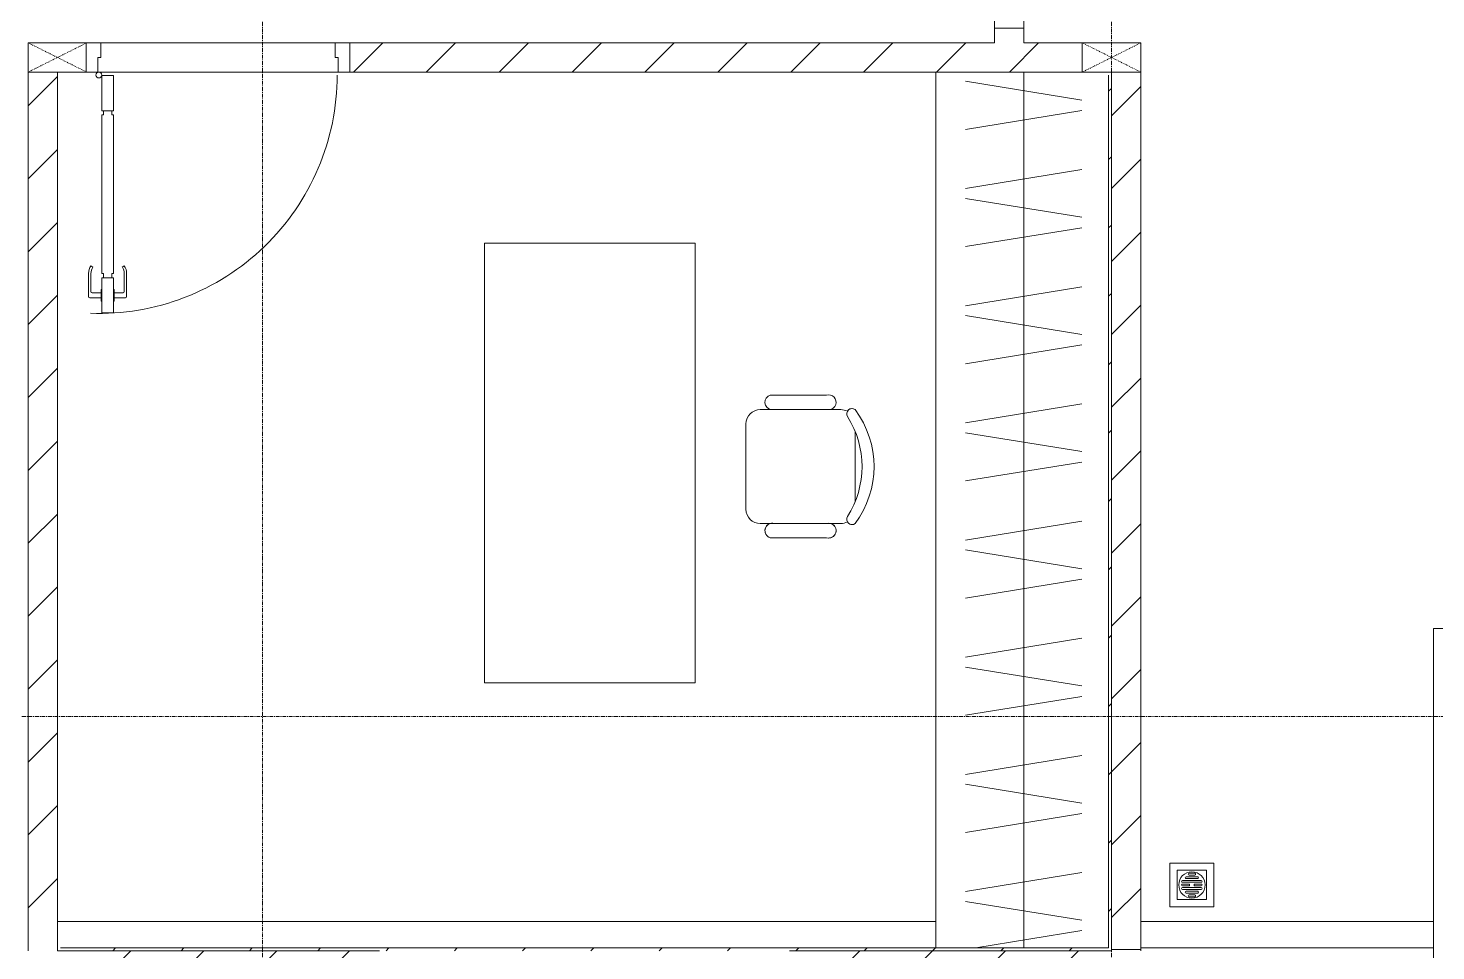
# Model space of a CAD drawing. Header units: millimetres. Extents: x 5357 to 201988, y -16345 to 109895.
# Drawn here: x 111253 to 116060, y 24737 to 27887 of the extents above; entities that cross this region are included whole.
import ezdxf

# ---------------------------------------------------------------- set-up
doc = ezdxf.new("R2010")
doc.units = ezdxf.units.MM
doc.linetypes.add('Dash', pattern=[6, 3, -3])
doc.linetypes.add('Grid Line', pattern=[22.225, 12.7, -3.175, 3.175, -3.175])
for name, color, linetype, lineweight in [('0-1', 7, 'Continuous', 5), ('A-CLNG', 13, 'Continuous', 9), ('A-DETL-GENF-1', 53, 'Continuous', 9), ('A-DOOR-1', 53, 'Continuous', 9), ('A-FLOR-1', 10, 'Continuous', 9), ('A-FLOR-2', 53, 'Continuous', 9), ('A-WALL-1', 9, 'Continuous', 18), ('A-WALL-2', 53, 'Continuous', 9), ('A-WALL-PATT-1', 10, 'Continuous', 9), ('A-WALL-PATT-2', 53, 'Continuous', 9), ('A-WALL-PATT-3', 111, 'Continuous', 9), ('I-FURN', 30, 'Continuous', 9), ('I-FURN-1', 53, 'Continuous', 9), ('I-WALL-1', 9, 'Continuous', 18), ('I-WALL-2', 53, 'Continuous', 9), ('M-EQPM', 50, 'Continuous', 9), ('S-COLS-2', 9, 'Continuous', 18), ('S-COLS-4', 53, 'Continuous', 9), ('S-COLS-HDLN-1', 53, 'Dash', 9), ('S-GRID-1', 1, 'Grid Line', 9)]:
    doc.layers.add(name, color=color, linetype=linetype, lineweight=lineweight)
pattern_1 = [(45, (0, 0), (-124.4508, 124.4508), [])]
pattern_2 = [(45, (0, 0), (-116.67262, 116.67262), [])]

# ---------------------------------------------------------------- blocks, each defined once
blk = doc.blocks.new('NCV_TKTC_KET CAU_rvt-1-TKCS_MB SÂN ĐƯỜNG NỘI BỘ')
at = {"layer": 'A-FLOR-1'}
for p, q in [((114652.6, 27886.9), (114652.6, 27836.9)), ((114652.6, 27836.9), (114652.6, 27886.9)), ((114652.6, 27886.9), (114652.6, 27836.9)), ((114652.6, 27836.9), (114852.6, 27836.9)), ((114852.6, 27836.9), (114652.6, 27836.9)), ((114652.6, 27836.9), (114852.6, 27836.9)), ((114853.5, 27836.9), (115052.6, 27836.9)), ((115052.6, 27836.9), (114853.5, 27836.9)), ((114853.5, 27836.9), (115052.6, 27836.9)), ((115052.6, 27836.9), (115052.6, 27736.9)), ((115052.6, 27736.9), (115052.6, 27836.9)), ((115052.6, 27836.9), (115052.6, 27736.9)), ((115052.6, 27736.9), (115052.6, 24746.9)), ((115052.6, 24746.9), (115052.6, 27736.9)), ((115052.6, 27736.9), (115052.6, 24746.9))]:
    blk.add_line(p, q, dxfattribs=at)
at = {"layer": 'S-COLS-2'}
for p, q in [((116502.6, 25836.9), (116052.6, 25836.9)), ((116052.6, 25836.9), (116052.6, 24537.4))]:
    blk.add_line(p, q, dxfattribs=at)
blk = doc.blocks.new('DOOR_CW_01 CANH MO-PANEL KINH - DIW_01-900x2200-CỬA GỖ VÂN LAMINATE-553375-TKCS_MB SÂN ĐƯỜNG NỘI BỘ')
at = {"layer": 'A-DETL-GENF-1'}
for p, q in [((-397, -182), (-397, -62)), ((-397, -62), (-357, -62)), ((-357, -62), (-357, -182)), ((-357, -182), (-397, -182)), ((-391, -196), (-391, -182)), ((-391, -182), (-363, -182)), ((-363, -182), (-363, -196)), ((-397, -196), (-391, -196)), ((-397, -738), (-397, -196)), ((-357, -196), (-363, -196)), ((-357, -196), (-357, -738)), ((-433.9, -711.2), (-427.3, -715.8)), ((-320.1, -711.2), (-326.7, -715.8)), ((-442, -737), (-442, -816.5)), ((-434, -799.5), (-434, -737)), ((-397, -738), (-391, -738)), ((-357, -752), (-397, -752)), ((-397, -752), (-397, -872)), ((-391, -752), (-391, -738)), ((-363, -752), (-391, -752)), ((-357, -738), (-363, -738)), ((-363, -738), (-363, -752)), ((-357, -872), (-357, -752)), ((-320, -799.5), (-320, -737)), ((-312, -737), (-312, -816.5)), ((-399, -803.5), (-430, -803.5)), ((-399, -792.2), (-399, -831.8)), ((-397, -792.2), (-399, -792.2)), ((-397, -792.2), (-397, -831.8)), ((-357, -792.2), (-357, -831.8)), ((-357, -792.2), (-355, -792.2)), ((-355, -792.2), (-355, -831.8)), ((-355, -803.5), (-324, -803.5)), ((-399, -820.5), (-438, -820.5)), ((-399, -831.8), (-397, -831.8)), ((-355, -831.8), (-357, -831.8)), ((-355, -820.5), (-316, -820.5)), ((-397, -872), (-357, -872))]:
    blk.add_line(p, q, dxfattribs=at)
blk.add_circle((-407, -60), 10, dxfattribs=at)
for centre, radius, start, end in [((-407, -60), 814, 268, 0), ((-397, -737), 45, 145, 180), ((-397, -737), 37, 145, 180), ((-357, -737), 37, 0, 35), ((-357, -737), 45, 360, 35), ((-438, -816.5), 4, 180, 270), ((-430, -799.5), 4, 180, 270), ((-324, -799.5), 4, 270, 0), ((-316, -816.5), 4, 270, 0)]:
    blk.add_arc(centre, radius, start, end, dxfattribs=at)
at = {"layer": 'A-DOOR-1'}
for p, q in [((-450, -50), (-450, 50)), ((-450, 50), (-400, 50)), ((-400, 50), (-400, 0)), ((400, 0), (400, 50)), ((400, 50), (450, 50)), ((450, 50), (450, -50)), ((-410, 0), (-410, -50)), ((-400, 0), (-410, 0)), ((410, 0), (400, 0)), ((410, -50), (410, 0)), ((-410, -50), (-450, -50)), ((-407, -50), (-382, -50)), ((450, -50), (410, -50))]:
    blk.add_line(p, q, dxfattribs=at)
blk = doc.blocks.new('TU DO LV A - TU DO LV A-451134-TKCS_MB SÂN ĐƯỜNG NỘI BỘ')
at = {"layer": 'I-FURN'}
for p, q in [((10, 0), (3000, 0)), ((10, -136.3), (68.9, -499)), ((169, -101), (104.4, -499)), ((202.5, -101), (267.1, -499)), ((404.3, -101), (468.9, -499)), ((569, -101), (504.4, -499)), ((602.5, -101), (667.1, -499)), ((804.3, -101), (868.9, -499)), ((969, -101), (904.4, -499)), ((1002.5, -101), (1067.1, -499)), ((1204.3, -101), (1268.9, -499)), ((1369, -101), (1304.4, -499)), ((1402.5, -101), (1467.1, -499)), ((1604.3, -101), (1668.9, -499)), ((1769, -101), (1704.4, -499)), ((1802.5, -101), (1867.1, -499)), ((2004.3, -101), (2068.9, -499)), ((2169, -101), (2104.4, -499)), ((2202.5, -101), (2267.1, -499)), ((2404.3, -101), (2468.9, -499)), ((2569, -101), (2504.4, -499)), ((2602.5, -101), (2667.1, -499)), ((2804.3, -101), (2868.9, -499)), ((2969, -101), (2904.4, -499)), ((10, -300), (3000, -300))]:
    blk.add_line(p, q, dxfattribs=at)
at = {"layer": 'I-FURN-1'}
blk.add_line((10, 0), (3000, 0), dxfattribs=at)
blk = doc.blocks.new('BAN LV A - BAN LV A_dwg_ban hoc2-348006-TKCS_MB SÂN ĐƯỜNG NỘI BỘ')
at = {"layer": 'I-FURN'}
for p, q in [((145.8, 437.4), (-145.8, 437.4)), ((-194.4, 388.8), (-194.4, 113.4)), ((194.4, 113.4), (194.4, 388.8)), ((-243, 354.4), (-243, 162)), ((194.4, 351.4), (194.4, 150.8)), ((243.7, 162), (243.7, 354.4)), ((-120.5, 64.8), (120.5, 64.8))]:
    blk.add_line(p, q, dxfattribs=at)
at = {"layer": 'I-FURN', "flags": 128}
blk.add_lwpolyline([(-737.8, 610.5), (-737.8, 1330.5), (-154.9, 1330.5), (762.2, 1330.5), (762.2, 610.5)], close=True, dxfattribs=at)
at = {"layer": 'I-FURN'}
for centre, radius, start, end in [((-145.8, 388.8), 48.6, 90, 180), ((145.8, 388.8), 48.6, 360, 90), ((-218.7, 347.3), 25.3, 343.7398, 163.7398), ((219.4, 347.3), 25.3, 16.2602, 170.7054), ((-218.7, 154.9), 25.3, 163.7398, 16.2602), ((219.4, 154.9), 25.3, 189.2946, 16.2602), ((-145.8, 113.4), 48.6, 180, 207.5844), ((145.8, 113.4), 48.6, 332.4156, 0), ((-180.2, 75.4), 17.8, 57.9726, 216.6901), ((0, 324), 324, 233.1301, 306.8699), ((0, 359.3), 318.2, 237.5758, 302.4242), ((180.2, 75.4), 17.8, 323.3099, 122.0274)]:
    blk.add_arc(centre, radius, start, end, dxfattribs=at)
blk = doc.blocks.new('BAN LV A - BAN LV A_dwg-348005-TKCS_MB SÂN ĐƯỜNG NỘI BỘ')
at = {"extrusion": (0, 0, -1), "zscale": -1, "rotation": 180}
blk.add_blockref('BAN LV A - BAN LV A_dwg_ban hoc2-348006-TKCS_MB SÂN ĐƯỜNG NỘI BỘ', (-729, 1383.7), dxfattribs=at)
blk = doc.blocks.new('BAN LV A - BAN LV A-401069-TKCS_MB SÂN ĐƯỜNG NỘI BỘ')
at = {"layer": 'I-FURN-1'}
for p, q in [((-8.8, -53.2), (1491.2, -53.2)), ((-8.8, -773.2), (-8.8, -53.2)), ((1491.2, -53.2), (1491.2, -773.2)), ((1491.2, -773.2), (-8.8, -773.2)), ((583.2, -946.3), (874.8, -946.3)), ((534.6, -1029.3), (534.6, -994.9)), ((923.4, -994.9), (923.4, -1032.3)), ((486, -1221.7), (486, -1029.3)), ((972.7, -1029.3), (972.7, -1221.7)), ((534.6, -1270.3), (534.6, -1235.9)), ((923.4, -1232.9), (923.4, -1270.3))]:
    blk.add_line(p, q, dxfattribs=at)
for centre, radius, start, end in [((583.2, -994.9), 48.6, 90, 180), ((874.8, -994.9), 48.6, 0, 90), ((510.3, -1036.4), 25.3, 16.2602, 163.7398), ((948.4, -1036.4), 25.3, 16.2602, 170.7054), ((510.3, -1228.8), 25.3, 163.7398, 343.7398), ((948.4, -1228.8), 25.3, 189.2946, 16.2602), ((548.9, -1308.3), 17.8, 119.404, 216.6901), ((583.2, -1270.3), 48.6, 180, 207.5844), ((874.8, -1270.3), 48.6, 332.4156, 0), ((909.2, -1308.3), 17.8, 323.3099, 60.596), ((729, -1059.7), 324, 233.1301, 306.8699)]:
    blk.add_arc(centre, radius, start, end, dxfattribs=at)
at = {"extrusion": (0, 0, -1), "zscale": -1, "rotation": 180}
blk.add_blockref('BAN LV A - BAN LV A_dwg-348005-TKCS_MB SÂN ĐƯỜNG NỘI BỘ', (0, 0), dxfattribs=at)
blk = doc.blocks.new('G1_SOF - BO TRU - 100x200-746114-TKCS_MB SÂN ĐƯỜNG NỘI BỘ')
at = {"layer": 'S-COLS-2'}
for p, q in [((-50, 100), (50, 100)), ((-50, -98.4), (-50, 100)), ((50, 100), (50, -98.4))]:
    blk.add_line(p, q, dxfattribs=at)
at = {"layer": 'S-COLS-HDLN-1'}
for p, q in [((50, -100), (-50, 100)), ((-50, -100), (50, 100))]:
    blk.add_line(p, q, dxfattribs=at)
blk = doc.blocks.new('G1_SOF - BO TRU - 100x200-V108-TKCS_MB SÂN ĐƯỜNG NỘI BỘ')
at = {"layer": 'S-COLS-2'}
for p, q in [((-50, 100), (50, 100)), ((-50, -100), (-50, 100)), ((50, 99.1), (50, -100)), ((50, -100), (-50, -100))]:
    blk.add_line(p, q, dxfattribs=at)
at = {"layer": 'S-COLS-HDLN-1'}
for p, q in [((50, -100), (-50, 100)), ((-50, -100), (49.4, 98.9))]:
    blk.add_line(p, q, dxfattribs=at)
blk = doc.blocks.new('DOOR_CW_01 CANH MO-PANEL KINH - DIG_01-900x2200-CỬA NHÔM KÍNH-400868-TKCS_MB SÂN ĐƯỜNG NỘI BỘ')
at = {"layer": 'A-DETL-GENF-1'}
for p, q in [((-397, 872), (-357, 872)), ((-397, 752), (-397, 872)), ((-357, 872), (-357, 752)), ((-399, 820.5), (-438, 820.5)), ((-399, 831.8), (-397, 831.8)), ((-399, 792.2), (-399, 831.8)), ((-397, 792.2), (-397, 831.8)), ((-357, 792.2), (-357, 831.8)), ((-355, 831.8), (-357, 831.8)), ((-355, 792.2), (-355, 831.8)), ((-355, 820.5), (-316, 820.5)), ((-442, 737), (-442, 816.5)), ((-434, 799.5), (-434, 737)), ((-399, 803.5), (-430, 803.5)), ((-397, 792.2), (-399, 792.2)), ((-357, 792.2), (-355, 792.2)), ((-355, 803.5), (-324, 803.5)), ((-320, 799.5), (-320, 737)), ((-312, 737), (-312, 816.5)), ((-357, 752), (-397, 752)), ((-397, 738), (-391, 738)), ((-397, 738), (-397, 196)), ((-363, 752), (-391, 752)), ((-391, 752), (-391, 738)), ((-363, 738), (-363, 752)), ((-357, 738), (-363, 738)), ((-357, 196), (-357, 738)), ((-433.9, 711.2), (-427.3, 715.8)), ((-320.1, 711.2), (-326.7, 715.8)), ((-397, 196), (-391, 196)), ((-391, 196), (-391, 182)), ((-357, 196), (-363, 196)), ((-363, 182), (-363, 196)), ((-357, 182), (-397, 182)), ((-397, 182), (-397, 62)), ((-391, 182), (-363, 182)), ((-357, 62), (-357, 182)), ((-397, 62), (-357, 62))]:
    blk.add_line(p, q, dxfattribs=at)
blk.add_circle((-407, 60), 10, dxfattribs=at)
for centre, radius, start, end in [((-407, 60), 814, 360, 92), ((-438, 816.5), 4, 90, 180), ((-316, 816.5), 4, 0, 90), ((-430, 799.5), 4, 90, 180), ((-324, 799.5), 4, 360, 90), ((-397, 737), 45, 180, 215), ((-397, 737), 37, 180, 215), ((-357, 737), 37, 325, 0), ((-357, 737), 45, 325, 0)]:
    blk.add_arc(centre, radius, start, end, dxfattribs=at)
at = {"layer": 'A-DOOR-1'}
for p, q in [((-410, 50), (-450, 50)), ((-450, 50), (-450, -50)), ((-410, 0), (-410, 50)), ((-407, 50), (-382, 50)), ((450, 50), (410, 50)), ((410, 50), (410, 0)), ((450, -50), (450, 50)), ((-400, 0), (-410, 0)), ((-400, -50), (-400, 0)), ((410, 0), (400, 0)), ((400, 0), (400, -50)), ((-450, -50), (-400, -50)), ((400, -50), (450, -50))]:
    blk.add_line(p, q, dxfattribs=at)
blk = doc.blocks.new('NCV_TKTC_TANG 1_rvt-1-TKCS_MB SÂN ĐƯỜNG NỘI BỘ')
at = {"layer": 'A-WALL-PATT-1'}
h = blk.add_hatch(dxfattribs=at)
h.set_pattern_fill('FP_1', color=256, style=0, pattern_type=2)
h.set_pattern_definition(pattern_1)
h.paths.add_polyline_path([(114516.3, 27736.9), (114852.6, 27736.9), (114852.6, 27836.9), (112350.9, 27836.9), (112350.9, 27736.9), (114352.6, 27736.9)])
h = blk.add_hatch(dxfattribs=at)
h.set_pattern_fill('FP_1', color=256, style=0, pattern_type=2)
h.set_pattern_definition(pattern_1)
h.paths.add_polyline_path([(111270.2, 24736.9), (111352.6, 24736.9), (111352.6, 27736.9), (111252.6, 27736.9), (111252.6, 24736.9)])
h = blk.add_hatch(dxfattribs=at)
h.set_pattern_fill('FP_1', color=256, style=0, pattern_type=2)
h.set_pattern_definition(pattern_1)
h.paths.add_polyline_path([(114952.6, 24741.9), (115052.6, 24741.9), (115052.6, 27736.9), (114952.6, 27736.9), (114952.6, 24746.9)])
at = {"layer": 'A-WALL-PATT-2'}
h = blk.add_hatch(dxfattribs=at)
h.set_pattern_fill('FP_2', color=256, style=0, pattern_type=2)
h.set_pattern_definition(pattern_2)
h.paths.add_polyline_path([(114942.6, 24736.9), (114952.6, 24736.9), (114952.6, 27736.9), (114942.6, 27736.9), (114942.6, 24741.4)])
h = blk.add_hatch(dxfattribs=at)
h.set_pattern_fill('FP_2', color=256, style=0, pattern_type=2)
h.set_pattern_definition(pattern_2)
h.paths.add_polyline_path([(114352.6, 24736.9), (114942.6, 24736.9), (114942.6, 24746.9), (111352.6, 24746.9), (111352.6, 24736.9), (114296.2, 24736.9)])
at = {"layer": 'A-FLOR-1'}
for p, q in [((114552.6, 27886.9), (114552.6, 27836.9)), ((111450.9, 27836.9), (111252.6, 27836.9)), ((111500.9, 27836.9), (111452.6, 27836.9)), ((112300.9, 27836.9), (111500.9, 27836.9)), ((112350.9, 27836.9), (112300.9, 27836.9)), ((114552.6, 27836.9), (112350.9, 27836.9))]:
    blk.add_line(p, q, dxfattribs=at)
at = {"layer": 'A-FLOR-2'}
blk.add_line((111500.9, 27836.9), (112300.9, 27836.9), dxfattribs=at)
at = {"layer": 'A-WALL-1'}
for p, q in [((114552.6, 27846.9), (114552.6, 27836.9)), ((114852.6, 27836.9), (114652.6, 27836.9)), ((111252.6, 27736.9), (111252.6, 24736.9)), ((111352.6, 24736.9), (111352.6, 27736.9)), ((114952.6, 27736.9), (114952.6, 24741.9)), ((114952.6, 24741.9), (115052.6, 24741.9)), ((115052.6, 24741.9), (115052.6, 24746.9))]:
    blk.add_line(p, q, dxfattribs=at)
at = {"layer": 'A-WALL-2'}
for p, q in [((114552.6, 27886.9), (114552.6, 27846.9)), ((114652.6, 27836.9), (114652.6, 27886.9)), ((111500.9, 27836.9), (112300.9, 27836.9)), ((114552.6, 27836.9), (112350.9, 27836.9)), ((112310.9, 27736.9), (111490.9, 27736.9)), ((112350.9, 27736.9), (114852.6, 27736.9)), ((115052.6, 24746.9), (115052.6, 27736.9))]:
    blk.add_line(p, q, dxfattribs=at)
at = {"layer": 'I-WALL-1'}
for p, q in [((114942.6, 27726.9), (114942.6, 24746.9)), ((114952.6, 24736.9), (114952.6, 27736.9)), ((111352.6, 24746.9), (111352.6, 24736.9)), ((111352.6, 24736.9), (112452.6, 24736.9)), ((114942.6, 24746.9), (111362.6, 24746.9)), ((113852.6, 24736.9), (114942.6, 24736.9)), ((114942.6, 24736.9), (114952.6, 24736.9))]:
    blk.add_line(p, q, dxfattribs=at)
at = {"layer": 'I-WALL-2'}
for p, q in [((115052.6, 24746.9), (116052.6, 24746.9)), ((115052.6, 24741.9), (115052.6, 24736.9))]:
    blk.add_line(p, q, dxfattribs=at)
at = {"layer": 'A-DOOR-1', "rotation": 270.0000000000003}
blk.add_blockref('DOOR_CW_01 CANH MO-PANEL KINH - DIG_01-900x2200-CỬA NHÔM KÍNH-400868-TKCS_MB SÂN ĐƯỜNG NỘI BỘ', (114602.6, 28336.9), dxfattribs=at)
at = {"layer": 'A-DOOR-1'}
blk.add_blockref('DOOR_CW_01 CANH MO-PANEL KINH - DIW_01-900x2200-CỬA GỖ VÂN LAMINATE-553375-TKCS_MB SÂN ĐƯỜNG NỘI BỘ', (111900.9, 27786.9), dxfattribs=at)
at = {"layer": 'I-FURN-1'}
for name, p, rotation in [('TU DO LV A - TU DO LV A-451134-TKCS_MB SÂN ĐƯỜNG NỘI BỘ', (114352.6, 24736.9), 89.9999999999999), ('BAN LV A - BAN LV A-401069-TKCS_MB SÂN ĐƯỜNG NỘI BỘ', (112757.8, 25661.2), 90.0000000000001)]:
    blk.add_blockref(name, p, dxfattribs=dict(at, rotation=rotation))
at = {"layer": 'S-COLS-4', "rotation": 90.00000000000037}
for name, p in [('G1_SOF - BO TRU - 100x200-746114-TKCS_MB SÂN ĐƯỜNG NỘI BỘ', (111352.6, 27786.9)), ('G1_SOF - BO TRU - 100x200-V108-TKCS_MB SÂN ĐƯỜNG NỘI BỘ', (114952.6, 27786.9))]:
    blk.add_blockref(name, p, dxfattribs=at)
blk = doc.blocks.new('TKTC_XREF_251221_MB TANG 1 - TKTC_XREF_260130_MB TANG 1_dwg_THU NUOC - THU NUOC-444531-TKCS_MB TẦNG 1-4202124-TKCS_MB SÂN ĐƯỜNG NỘI BỘ')
at = {"layer": 'M-EQPM'}
for p, q in [((-23.3, 10.8), (40.9, 10.8)), ((40.9, 4.8), (-23.3, 4.8)), ((-11, 23.3), (28.5, 23.3)), ((28.5, 17.3), (-11, 17.3)), ((-1.1, 35.6), (18.5, 35.6)), ((18.5, 29.6), (-1.1, 29.6)), ((-23.3, -13.6), (40.9, -13.6)), ((40.9, -19.6), (-23.3, -19.6)), ((-11, -26.1), (28.5, -26.1)), ((28.5, -32.1), (-11, -32.1)), ((-1.1, -38.5), (18.5, -38.5)), ((18.5, -44.5), (-1.1, -44.5))]:
    blk.add_line(p, q, dxfattribs=at)
at = {"layer": 'M-EQPM', "flags": 128}
for points in [[(83.7, -79.4), (83.7, 70.6), (-66.3, 70.6), (-66.3, -79.4)], [(58.7, -54.4), (58.7, 45.6), (-41.3, 45.6), (-41.3, -54.4)]]:
    blk.add_lwpolyline(points, close=True, dxfattribs=at)
for points in [[(-23.3, -1.2), (0.7, -1.2), (0.7, -7.2), (-23.3, -7.2)], [(40.9, -7.2), (16.7, -7.2), (16.7, -1.2), (40.9, -1.2)]]:
    blk.add_lwpolyline(points, dxfattribs=at)
at = {"layer": 'M-EQPM'}
for centre, radius, start, end in [((8.7, -4.4), 45, 360, 180), ((8.7, -4.4), 45, 360, 180), ((-23.3, 7.8), 3, 90, 270), ((-11, 20.3), 3, 90, 270), ((-1.1, 32.6), 3, 90, 270), ((18.5, 32.6), 3, 270, 90), ((28.5, 20.3), 3, 270, 90), ((40.9, 7.8), 3, 270, 90), ((8.7, -4.4), 45, 180, 360), ((8.7, -4.4), 45, 180, 360), ((-23.3, -4.2), 3, 90, 270), ((-23.3, -16.6), 3, 90, 270), ((-11, -29.1), 3, 90, 270), ((-1.1, -41.5), 3, 90, 270), ((18.5, -41.5), 3, 270, 90), ((28.5, -29.1), 3, 270, 90), ((40.9, -4.2), 3, 270, 90), ((40.9, -16.6), 3, 270, 90)]:
    blk.add_arc(centre, radius, start, end, dxfattribs=at)
blk = doc.blocks.new('TKTC_XREF_251221_MB TANG 1 - TKTC_XREF_260130_MB TANG 1_dwg-4202109-TKCS_MB SÂN ĐƯỜNG NỘI BỘ')
at = {"extrusion": (0, 0, -1), "zscale": -1}
blk.add_blockref('TKTC_XREF_251221_MB TANG 1 - TKTC_XREF_260130_MB TANG 1_dwg_THU NUOC - THU NUOC-444531-TKCS_MB TẦNG 1-4202124-TKCS_MB SÂN ĐƯỜNG NỘI BỘ', (87916, -376380.4), dxfattribs=at)
blk = doc.blocks.new('TKTC_XREF_251221_MB TANG 1 - TKTC_XREF_251221_MB TANG 1-2038492-TKCS_MB SÂN ĐƯỜNG NỘI BỘ')
blk.add_blockref('TKTC_XREF_251221_MB TANG 1 - TKTC_XREF_260130_MB TANG 1_dwg-4202109-TKCS_MB SÂN ĐƯỜNG NỘI BỘ', (169499.1, 384109.7))

msp = doc.modelspace()

# ---------------------------------------------------------------- hatches: boundary and pattern name
at = {"layer": 'A-WALL-PATT-3'}
h = msp.add_hatch(dxfattribs=at)
h.set_pattern_fill('FP_1', color=256, style=0, pattern_type=2)
h.set_pattern_definition(pattern_1)
h.paths.add_polyline_path([(111077.6, 24536.9), (111252.6, 24537.4), (111252.6, 24736.9), (111077.6, 24736.9), (111077.6, 24537.4)])
h.paths.add_polyline_path([(108577.6, 24536.9), (108577.6, 24736.9), (108352.6, 24736.9), (108352.6, 24536.9)])
h = msp.add_hatch(dxfattribs=at)
h.set_pattern_fill('FP_1', color=256, style=0, pattern_type=2)
h.set_pattern_definition(pattern_1)
h.paths.add_polyline_path([(114652.6, 24536.9), (114852.6, 24537.4), (114852.6, 24736.9), (113852.6, 24736.9), (113852.6, 24536.9), (114352.6, 24536.9)])
h.paths.add_polyline_path([(111875.4, 24536.9), (112452.6, 24537.4), (112452.6, 24736.9), (111452.6, 24736.9), (111452.6, 24536.9)])

# ---------------------------------------------------------------- linework, layer by layer
at = {"layer": 'A-CLNG'}
for p, q in [((111352.6, 24836.9), (114352.6, 24836.9)), ((115052.6, 24836.9), (116052.6, 24836.9))]:
    msp.add_line(p, q, dxfattribs=at)
at = {"layer": 'S-GRID-1'}
for p, q in [((112052.6, 20960.6), (112052.6, 80482.7)), ((114952.6, 20960.6), (114952.6, 80482.7)), ((128757.8, 25536.9), (32145.8, 25536.9))]:
    msp.add_line(p, q, dxfattribs=at)

# ---------------------------------------------------------------- block references
at = {"layer": '0-1'}
for name in ['NCV_TKTC_KET CAU_rvt-1-TKCS_MB SÂN ĐƯỜNG NỘI BỘ', 'NCV_TKTC_TANG 1_rvt-1-TKCS_MB SÂN ĐƯỜNG NỘI BỘ']:
    msp.add_blockref(name, (0, 0), dxfattribs=at)
at = {"layer": 'M-EQPM'}
msp.add_blockref('TKTC_XREF_251221_MB TANG 1 - TKTC_XREF_251221_MB TANG 1-2038492-TKCS_MB SÂN ĐƯỜNG NỘI BỘ', (33652.6, 17236.9), dxfattribs=at)

doc.saveas('drawing.dxf')
